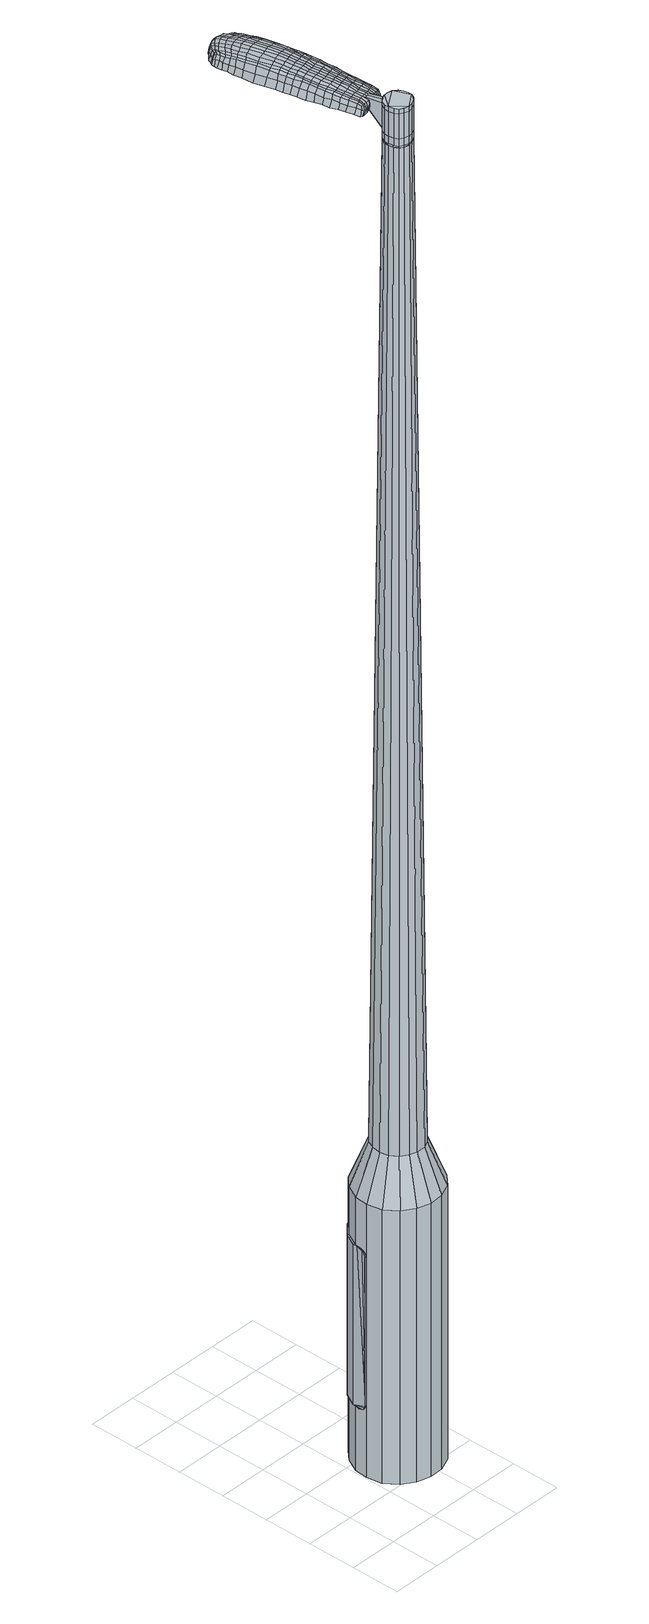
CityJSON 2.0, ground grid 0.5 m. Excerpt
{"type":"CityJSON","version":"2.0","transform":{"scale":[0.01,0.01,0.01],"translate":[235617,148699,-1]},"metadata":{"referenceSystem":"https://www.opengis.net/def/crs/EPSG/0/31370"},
"CityObjects":{
"object1":{"type":"GenericCityObject","attributes":{"cluster":115,"mean_distance_to_centroid":0.303,"new_centroid_x":235617.96,"new_centroid_y":148699.8,"mean_distance_to_camera":6.66,"H1":15.35,"H2":13.42,"Z_final":110.96,"cluster2":-1,"proj_x":235622.96,"proj_y":148698.53,"id_line":62718,"bearing_l":14.15,"distance":5.16,"orientation":"left","G_obj":104.15},"geometry":[{"type":"MultiSurface","lod":"2","boundaries":[[[0,1,2,3]],[[1,4,5,2]],[[4,6,7,5]],[[6,8,9,7]],[[8,10,11,9]],[[10,12,13,11]],[[12,14,15,13]],[[14,16,17,15]],[[16,18,19,17]],[[18,20,21,19]],[[20,22,23,21]],[[22,24,25,23]],[[24,26,27,25]],[[26,28,29,27]],[[28,30,31,29]],[[30,32,33,31]],[[32,34,35,33]],[[34,0,3,35]],[[36,37,38,39]],[[38,40,41,42]],[[41,43,42]],[[42,44,45,46]],[[45,47,46]],[[46,48,49,50]],[[49,51,50]],[[42,46,50,38]],[[50,52,39,38]],[[53,36,39]],[[2,5,7,35]],[[7,9,11,15]],[[11,13,15]],[[15,17,19,23]],[[19,21,23]],[[23,25,27,31]],[[27,29,31]],[[15,23,31,7]],[[31,33,35,7]],[[3,2,35]],[[1,0,54,55]],[[0,34,56,54]],[[34,32,57,56]],[[32,30,58,57]],[[30,28,59,58]],[[28,26,60,59]],[[26,24,61,60]],[[24,22,62,61]],[[22,20,63,62]],[[20,18,64,63]],[[18,16,65,64]],[[16,14,66,65]],[[14,12,67,66]],[[12,10,68,67]],[[10,8,69,68]],[[8,6,70,69]],[[6,4,71,70]],[[4,1,55,71]],[[55,54,72,73]],[[54,56,74,72]],[[56,57,75,74]],[[57,58,76,75]],[[58,59,77,76]],[[59,60,78,77]],[[60,61,79,78]],[[61,62,80,79]],[[62,63,81,80]],[[63,64,82,81]],[[64,65,83,82]],[[65,66,84,83]],[[66,67,85,84]],[[67,68,86,85]],[[68,69,87,86]],[[69,70,88,87]],[[70,71,89,88]],[[71,55,73,89]],[[90,91,92,73]],[[93,94,91,90]],[[95,96,94,93]],[[97,98,96,95]],[[77,99,98,97]],[[100,101,99,77]],[[102,103,101,100]],[[80,104,103,102]],[[105,106,104,80]],[[82,107,106,105]],[[108,109,107,82]],[[110,111,109,108]],[[112,113,111,110]],[[86,114,113,112]],[[87,115,114,86]],[[116,117,115,87]],[[118,119,117,116]],[[73,92,119,118]],[[120,121,122,123]],[[124,120,123,125]],[[126,124,125,127]],[[128,126,127,129]],[[130,128,129,131]],[[132,130,131,133]],[[134,132,133,135]],[[136,134,135,137]],[[138,136,137,139]],[[140,138,139,141]],[[142,140,141,143]],[[144,142,143,145]],[[146,144,145,147]],[[148,146,147,149]],[[150,148,149,151]],[[152,150,151,153]],[[72,90,73]],[[72,74,93,90]],[[74,75,95,93]],[[75,76,97,95]],[[76,77,97]],[[78,100,77]],[[78,79,102,100]],[[79,80,102]],[[81,105,80]],[[81,82,105]],[[83,108,82]],[[83,84,110,108]],[[84,85,112,110]],[[85,86,112]],[[88,116,87]],[[88,89,118,116]],[[89,73,118]],[[154,92,91]],[[155,119,92]],[[155,156,117,119]],[[156,115,117]],[[157,113,114]],[[157,158,111,113]],[[158,159,109,111]],[[159,107,109]],[[160,106,107]],[[160,104,106]],[[161,103,104]],[[161,162,101,103]],[[162,99,101]],[[163,98,99]],[[163,164,96,98]],[[164,165,94,96]],[[165,154,91,94]],[[39,52,152,166]],[[92,154,167,153]],[[53,39,166,121]],[[154,165,122,167]],[[36,53,121,120]],[[165,164,123,122]],[[37,36,120,124]],[[164,163,125,123]],[[38,37,124,126]],[[163,99,127,125]],[[40,38,126,128]],[[99,162,129,127]],[[41,40,128,130]],[[162,161,131,129]],[[43,41,130,132]],[[161,104,133,131]],[[42,43,132,134]],[[104,160,135,133]],[[44,42,134,136]],[[160,107,137,135]],[[45,44,136,138]],[[107,159,139,137]],[[47,45,138,140]],[[159,158,141,139]],[[46,47,140,142]],[[158,157,143,141]],[[48,46,142,144]],[[157,114,145,143]],[[49,48,144,146]],[[114,115,147,145]],[[51,49,146,148]],[[115,156,149,147]],[[50,51,148,150]],[[156,155,151,149]],[[52,50,150,152]],[[155,92,153,151]],[[152,153,168,169]],[[153,167,170,168]],[[167,122,171,170]],[[122,121,172,171]],[[121,166,173,172]],[[166,152,169,173]],[[174,175,176,177]],[[178,174,177,179]],[[174,178,180,181]],[[175,174,181,182]],[[183,184,185,186]],[[187,183,186,188]],[[183,187,189,190]],[[184,183,190,191]],[[192,193,194,195]],[[196,192,195,197]],[[192,196,198,199]],[[193,192,199,200]],[[201,202,203,204]],[[205,201,204,206]],[[201,205,207,208]],[[202,201,208,209]],[[210,211,212,213]],[[214,210,213,215]],[[210,214,216,217]],[[211,210,217,218]],[[219,220,221,222]],[[223,219,222,224]],[[219,223,225,226]],[[220,219,226,227]],[[228,229,230,231]],[[220,228,231,221]],[[228,220,227,232]],[[229,228,232,233]],[[234,235,236,237]],[[229,234,237,230]],[[234,229,233,238]],[[235,234,238,239]],[[240,178,179,241]],[[235,240,241,236]],[[240,235,239,242]],[[178,240,242,180]],[[243,244,245,246]],[[247,243,246,248]],[[243,247,249,250]],[[244,243,250,251]],[[252,253,254,255]],[[244,252,255,245]],[[252,244,251,256]],[[253,252,256,257]],[[258,259,260,261]],[[253,258,261,254]],[[258,253,257,262]],[[259,258,262,263]],[[264,265,266,267]],[[259,264,267,260]],[[264,259,263,268]],[[265,264,268,269]],[[270,175,182,271]],[[265,270,271,266]],[[270,265,269,272]],[[175,270,272,176]],[[273,274,275,276]],[[277,273,276,278]],[[273,277,279,280]],[[274,273,280,281]],[[282,283,284,285]],[[274,282,285,275]],[[282,274,281,286]],[[283,282,286,287]],[[288,289,290,291]],[[283,288,291,284]],[[288,283,287,292]],[[289,288,292,293]],[[294,187,188,295]],[[289,294,295,290]],[[294,289,293,296]],[[187,294,296,189]],[[297,298,299,300]],[[301,297,300,302]],[[297,301,303,304]],[[298,297,304,305]],[[306,307,308,309]],[[298,306,309,299]],[[306,298,305,310]],[[307,306,310,311]],[[312,313,314,315]],[[307,312,315,308]],[[312,307,311,316]],[[313,312,316,317]],[[318,319,320,321]],[[313,318,321,314]],[[318,313,317,322]],[[319,318,322,323]],[[324,184,191,325]],[[319,324,325,320]],[[324,319,323,326]],[[184,324,326,185]],[[327,213,212,328]],[[329,327,328,330]],[[327,329,331,332]],[[213,327,332,215]],[[333,329,330,334]],[[335,333,334,336]],[[333,335,337,338]],[[329,333,338,331]],[[339,335,336,340]],[[341,339,340,342]],[[339,341,343,344]],[[335,339,344,337]],[[345,341,342,346]],[[347,345,346,348]],[[345,347,349,350]],[[341,345,350,343]],[[351,347,348,352]],[[202,351,352,203]],[[351,202,209,353]],[[347,351,353,349]],[[354,355,200,199]],[[356,354,199,198]],[[354,356,357,358]],[[355,354,358,359]],[[360,361,359,358]],[[362,360,358,357]],[[360,362,363,364]],[[361,360,364,365]],[[366,367,365,364]],[[368,366,364,363]],[[366,368,369,370]],[[367,366,370,371]],[[372,373,371,370]],[[374,372,370,369]],[[372,374,207,205]],[[373,372,205,206]],[[375,376,377,378]],[[277,375,378,279]],[[375,277,278,379]],[[376,375,379,380]],[[381,196,197,382]],[[376,381,382,377]],[[381,376,380,383]],[[196,381,383,198]],[[384,385,386,387]],[[223,384,387,225]],[[384,223,224,388]],[[385,384,388,389]],[[390,391,392,393]],[[385,390,393,386]],[[390,385,389,394]],[[391,390,394,395]],[[396,193,200,397]],[[391,396,397,392]],[[396,391,395,398]],[[193,396,398,194]],[[399,400,401,402]],[[181,399,402,182]],[[399,181,180,403]],[[400,399,403,404]],[[405,406,407,408]],[[400,405,408,401]],[[405,400,404,409]],[[406,405,409,410]],[[411,204,203,412]],[[406,411,412,407]],[[411,406,410,413]],[[204,411,413,206]],[[414,415,416,417]],[[186,414,417,188]],[[414,186,185,418]],[[415,414,418,419]],[[420,208,207,421]],[[415,420,421,416]],[[420,415,419,422]],[[208,420,422,209]],[[423,424,425,426]],[[301,423,426,303]],[[423,301,302,427]],[[424,423,427,428]],[[429,214,215,430]],[[424,429,430,425]],[[429,424,428,431]],[[214,429,431,216]],[[432,433,434,435]],[[247,432,435,249]],[[432,247,248,436]],[[433,432,436,437]],[[438,439,440,441]],[[433,438,441,434]],[[438,433,437,442]],[[439,438,442,443]],[[444,211,218,445]],[[439,444,445,440]],[[444,439,443,446]],[[211,444,446,212]],[[447,448,437,436]],[[246,447,436,248]],[[447,246,245,449]],[[448,447,449,450]],[[451,452,443,442]],[[448,451,442,437]],[[451,448,450,453]],[[452,451,453,454]],[[455,328,212,446]],[[452,455,446,443]],[[455,452,454,456]],[[328,455,456,330]],[[457,458,459,460]],[[304,457,460,305]],[[457,304,303,426]],[[458,457,426,425]],[[461,332,331,462]],[[458,461,462,459]],[[461,458,425,430]],[[332,461,430,215]],[[463,464,450,449]],[[255,463,449,245]],[[463,255,254,465]],[[464,463,465,466]],[[467,468,454,453]],[[464,467,453,450]],[[467,464,466,469]],[[468,467,469,470]],[[471,334,330,456]],[[468,471,456,454]],[[471,468,470,472]],[[334,471,472,336]],[[473,474,475,476]],[[310,473,476,311]],[[473,310,305,460]],[[474,473,460,459]],[[477,338,337,478]],[[474,477,478,475]],[[477,474,459,462]],[[338,477,462,331]],[[479,480,466,465]],[[261,479,465,254]],[[479,261,260,481]],[[480,479,481,482]],[[483,484,470,469]],[[480,483,469,466]],[[483,480,482,485]],[[484,483,485,486]],[[487,340,336,472]],[[484,487,472,470]],[[487,484,486,488]],[[340,487,488,342]],[[489,490,491,492]],[[316,489,492,317]],[[489,316,311,476]],[[490,489,476,475]],[[493,344,343,494]],[[490,493,494,491]],[[493,490,475,478]],[[344,493,478,337]],[[495,496,482,481]],[[267,495,481,260]],[[495,267,266,497]],[[496,495,497,498]],[[499,500,486,485]],[[496,499,485,482]],[[499,496,498,501]],[[500,499,501,502]],[[503,346,342,488]],[[500,503,488,486]],[[503,500,502,504]],[[346,503,504,348]],[[505,506,507,508]],[[322,505,508,323]],[[505,322,317,492]],[[506,505,492,491]],[[509,350,349,510]],[[506,509,510,507]],[[509,506,491,494]],[[350,509,494,343]],[[511,512,498,497]],[[271,511,497,266]],[[511,271,182,402]],[[512,511,402,401]],[[513,514,502,501]],[[512,513,501,498]],[[513,512,401,408]],[[514,513,408,407]],[[515,352,348,504]],[[514,515,504,502]],[[515,514,407,412]],[[352,515,412,203]],[[516,517,419,418]],[[326,516,418,185]],[[516,326,323,508]],[[517,516,508,507]],[[518,353,209,422]],[[517,518,422,419]],[[518,517,507,510]],[[353,518,510,349]],[[519,520,380,379]],[[276,519,379,278]],[[519,276,275,521]],[[520,519,521,522]],[[523,356,198,383]],[[520,523,383,380]],[[523,520,522,524]],[[356,523,524,357]],[[525,526,527,528]],[[226,525,528,227]],[[525,226,225,387]],[[526,525,387,386]],[[529,530,531,532]],[[526,529,532,527]],[[529,526,386,393]],[[530,529,393,392]],[[533,355,359,534]],[[530,533,534,531]],[[533,530,392,397]],[[355,533,397,200]],[[535,536,522,521]],[[285,535,521,275]],[[535,285,284,537]],[[536,535,537,538]],[[539,362,357,524]],[[536,539,524,522]],[[539,536,538,540]],[[362,539,540,363]],[[541,542,543,544]],[[232,541,544,233]],[[541,232,227,528]],[[542,541,528,527]],[[545,546,547,548]],[[542,545,548,543]],[[545,542,527,532]],[[546,545,532,531]],[[549,361,365,550]],[[546,549,550,547]],[[549,546,531,534]],[[361,549,534,359]],[[551,552,538,537]],[[291,551,537,284]],[[551,291,290,553]],[[552,551,553,554]],[[555,368,363,540]],[[552,555,540,538]],[[555,552,554,556]],[[368,555,556,369]],[[557,558,559,560]],[[238,557,560,239]],[[557,238,233,544]],[[558,557,544,543]],[[561,562,563,564]],[[558,561,564,559]],[[561,558,543,548]],[[562,561,548,547]],[[565,367,371,566]],[[562,565,566,563]],[[565,562,547,550]],[[367,565,550,365]],[[567,568,554,553]],[[295,567,553,290]],[[567,295,188,417]],[[568,567,417,416]],[[569,374,369,556]],[[568,569,556,554]],[[569,568,416,421]],[[374,569,421,207]],[[570,571,404,403]],[[242,570,403,180]],[[570,242,239,560]],[[571,570,560,559]],[[572,573,410,409]],[[571,572,409,404]],[[572,571,559,564]],[[573,572,564,563]],[[574,373,206,413]],[[573,574,413,410]],[[574,573,563,566]],[[373,574,566,371]],[[575,576,577,578]],[[578,577,579,580]],[[581,579,577,582]],[[582,577,576,583]],[[584,585,586,587]],[[587,586,588,589]],[[590,588,586,591]],[[591,586,585,592]],[[593,594,595,596]],[[596,595,597,598]],[[599,597,595,600]],[[600,595,594,601]],[[602,603,604,605]],[[605,604,606,607]],[[608,606,604,609]],[[609,604,603,610]],[[611,612,613,614]],[[614,613,615,616]],[[617,615,613,618]],[[618,613,612,619]],[[620,621,622,623]],[[623,622,624,625]],[[626,624,622,627]],[[627,622,621,628]],[[629,630,631,632]],[[632,631,621,620]],[[628,621,631,633]],[[633,631,630,634]],[[635,636,637,638]],[[638,637,630,629]],[[634,630,637,639]],[[639,637,636,640]],[[580,579,641,642]],[[642,641,636,635]],[[640,636,641,643]],[[643,641,579,581]],[[644,645,646,647]],[[647,646,648,649]],[[650,648,646,651]],[[651,646,645,652]],[[653,654,655,656]],[[656,655,645,644]],[[652,645,655,657]],[[657,655,654,658]],[[659,660,661,662]],[[662,661,654,653]],[[658,654,661,663]],[[663,661,660,664]],[[665,666,667,668]],[[668,667,660,659]],[[664,660,667,669]],[[669,667,666,670]],[[583,576,671,672]],[[672,671,666,665]],[[670,666,671,673]],[[673,671,576,575]],[[674,675,676,677]],[[677,676,678,679]],[[680,678,676,681]],[[681,676,675,682]],[[683,684,685,686]],[[686,685,675,674]],[[682,675,685,687]],[[687,685,684,688]],[[689,690,691,692]],[[692,691,684,683]],[[688,684,691,693]],[[693,691,690,694]],[[589,588,695,696]],[[696,695,690,689]],[[694,690,695,697]],[[697,695,588,590]],[[698,699,700,701]],[[701,700,702,703]],[[704,702,700,705]],[[705,700,699,706]],[[707,708,709,710]],[[710,709,699,698]],[[706,699,709,711]],[[711,709,708,712]],[[713,714,715,716]],[[716,715,708,707]],[[712,708,715,717]],[[717,715,714,718]],[[719,720,721,722]],[[722,721,714,713]],[[718,714,721,723]],[[723,721,720,724]],[[592,585,725,726]],[[726,725,720,719]],[[724,720,725,727]],[[727,725,585,584]],[[611,614,728,729]],[[729,728,730,731]],[[732,730,728,733]],[[733,728,614,616]],[[731,730,734,735]],[[735,734,736,737]],[[738,736,734,739]],[[739,734,730,732]],[[737,736,740,741]],[[741,740,742,743]],[[744,742,740,745]],[[745,740,736,738]],[[743,742,746,747]],[[747,746,748,749]],[[750,748,746,751]],[[751,746,742,744]],[[749,748,752,753]],[[753,752,603,602]],[[610,603,752,754]],[[754,752,748,750]],[[601,755,756,600]],[[600,756,757,599]],[[758,757,756,759]],[[759,756,755,760]],[[760,761,762,759]],[[759,762,763,758]],[[764,763,762,765]],[[765,762,761,766]],[[766,767,768,765]],[[765,768,769,764]],[[770,769,768,771]],[[771,768,767,772]],[[772,773,774,771]],[[771,774,775,770]],[[608,775,774,606]],[[606,774,773,607]],[[776,777,778,779]],[[779,778,678,680]],[[679,678,778,780]],[[780,778,777,781]],[[598,597,782,783]],[[783,782,777,776]],[[781,777,782,784]],[[784,782,597,599]],[[785,786,787,788]],[[788,787,624,626]],[[625,624,787,789]],[[789,787,786,790]],[[791,792,793,794]],[[794,793,786,785]],[[790,786,793,795]],[[795,793,792,796]],[[601,594,797,798]],[[798,797,792,791]],[[796,792,797,799]],[[799,797,594,593]],[[800,801,802,803]],[[803,802,582,583]],[[581,582,802,804]],[[804,802,801,805]],[[806,807,808,809]],[[809,808,801,800]],[[805,801,808,810]],[[810,808,807,811]],[[602,605,812,813]],[[813,812,807,806]],[[811,807,812,814]],[[814,812,605,607]],[[815,816,817,818]],[[818,817,587,589]],[[584,587,817,819]],[[819,817,816,820]],[[608,609,821,822]],[[822,821,816,815]],[[820,816,821,823]],[[823,821,609,610]],[[824,825,826,827]],[[827,826,702,704]],[[702,826,703]],[[703,826,825,828]],[[616,615,829,830]],[[830,829,825,824]],[[828,825,829,831]],[[831,829,615,617]],[[832,833,834,835]],[[835,834,648,650]],[[649,648,834,836]],[[836,834,833,837]],[[838,839,840,841]],[[841,840,833,832]],[[837,833,840,842]],[[842,840,839,843]],[[619,612,844,845]],[[845,844,839,838]],[[843,839,844,846]],[[846,844,612,611]],[[837,847,848,836]],[[836,848,647,649]],[[644,647,848,849]],[[848,847,849]],[[843,850,851,842]],[[842,851,847,837]],[[849,847,851,852]],[[852,851,850,853]],[[611,729,854,846]],[[846,854,850,843]],[[853,850,854,855]],[[855,854,729,731]],[[856,857,858,859]],[[859,858,705,706]],[[704,705,858,827]],[[827,858,857,824]],[[732,733,860,861]],[[861,860,857,856]],[[824,857,860,830]],[[830,860,733,616]],[[862,863,849]],[[849,863,656,644]],[[653,656,863,864]],[[864,863,862,865]],[[853,866,867,852]],[[852,867,862,849]],[[865,862,867,868]],[[868,867,866,869]],[[731,735,870,855]],[[855,870,866,853]],[[869,866,870,871]],[[871,870,735,737]],[[872,873,874,875]],[[875,874,711,712]],[[706,711,874,859]],[[859,874,873,856]],[[738,739,876,877]],[[877,876,873,872]],[[856,873,876,861]],[[861,876,739,732]],[[865,878,879,864]],[[864,879,662,653]],[[659,662,879,880]],[[880,879,878,881]],[[869,882,883,868]],[[868,883,878,865]],[[881,878,883,884]],[[884,883,882,885]],[[737,741,886,871]],[[871,886,882,869]],[[885,882,886,887]],[[887,886,741,743]],[[888,889,890,891]],[[891,890,717,718]],[[712,717,890,875]],[[875,890,889,872]],[[744,745,892,893]],[[893,892,889,888]],[[872,889,892,877]],[[877,892,745,738]],[[881,894,895,880]],[[880,895,668,659]],[[665,668,895,896]],[[896,895,894,897]],[[885,898,899,884]],[[884,899,894,881]],[[897,894,899,900]],[[900,899,898,901]],[[743,747,902,887]],[[887,902,898,885]],[[901,898,902,903]],[[903,902,747,749]],[[904,905,906,907]],[[907,906,723,724]],[[718,723,906,891]],[[891,906,905,888]],[[750,751,908,909]],[[909,908,905,904]],[[888,905,908,893]],[[893,908,751,744]],[[897,910,911,896]],[[896,911,672,665]],[[583,672,911,803]],[[803,911,910,800]],[[901,912,913,900]],[[900,913,910,897]],[[800,910,913,809]],[[809,913,912,806]],[[749,753,914,903]],[[903,914,912,901]],[[806,912,914,813]],[[813,914,753,602]],[[820,915,916,819]],[[819,916,727,584]],[[724,727,916,907]],[[907,916,915,904]],[[610,754,917,823]],[[823,917,915,820]],[[904,915,917,909]],[[909,917,754,750]],[[781,918,919,780]],[[780,919,677,679]],[[674,677,919,920]],[[920,919,918,921]],[[599,757,922,784]],[[784,922,918,781]],[[921,918,922,923]],[[923,922,757,758]],[[924,925,926,927]],[[927,926,627,628]],[[626,627,926,788]],[[788,926,925,785]],[[928,929,930,931]],[[931,930,925,924]],[[785,925,930,794]],[[794,930,929,791]],[[760,755,932,933]],[[933,932,929,928]],[[791,929,932,798]],[[798,932,755,601]],[[921,934,935,920]],[[920,935,686,674]],[[683,686,935,936]],[[936,935,934,937]],[[758,763,938,923]],[[923,938,934,921]],[[937,934,938,939]],[[939,938,763,764]],[[940,941,942,943]],[[943,942,633,634]],[[628,633,942,927]],[[927,942,941,924]],[[944,945,946,947]],[[947,946,941,940]],[[924,941,946,931]],[[931,946,945,928]],[[766,761,948,949]],[[949,948,945,944]],[[928,945,948,933]],[[933,948,761,760]],[[937,950,951,936]],[[936,951,692,683]],[[689,692,951,952]],[[952,951,950,953]],[[764,769,954,939]],[[939,954,950,937]],[[953,950,954,955]],[[955,954,769,770]],[[956,957,958,959]],[[959,958,639,640]],[[634,639,958,943]],[[943,958,957,940]],[[960,961,962,963]],[[963,962,957,956]],[[940,957,962,947]],[[947,962,961,944]],[[772,767,964,965]],[[965,964,961,960]],[[944,961,964,949]],[[949,964,767,766]],[[953,966,967,952]],[[952,967,696,689]],[[589,696,967,818]],[[818,967,966,815]],[[770,775,968,955]],[[955,968,966,953]],[[815,966,968,822]],[[822,968,775,608]],[[805,969,970,804]],[[804,970,643,581]],[[640,643,970,959]],[[959,970,969,956]],[[811,971,972,810]],[[810,972,969,805]],[[956,969,972,963]],[[963,972,971,960]],[[607,773,973,814]],[[814,973,971,811]],[[960,971,973,965]],[[965,973,773,772]],[[575,578,177,176]],[[578,580,179,177]],[[590,591,190,189]],[[591,592,191,190]],[[593,596,195,194]],[[596,598,197,195]],[[617,618,217,216]],[[618,619,218,217]],[[620,623,222,221]],[[623,625,224,222]],[[629,632,231,230]],[[632,620,221,231]],[[635,638,237,236]],[[638,629,230,237]],[[580,642,241,179]],[[642,635,236,241]],[[650,651,250,249]],[[651,652,251,250]],[[652,657,256,251]],[[657,658,257,256]],[[658,663,262,257]],[[663,664,263,262]],[[664,669,268,263]],[[669,670,269,268]],[[670,673,272,269]],[[673,575,176,272]],[[680,681,280,279]],[[681,682,281,280]],[[682,687,286,281]],[[687,688,287,286]],[[688,693,292,287]],[[693,694,293,292]],[[694,697,296,293]],[[697,590,189,296]],[[698,701,300,299]],[[701,703,302,300]],[[707,710,309,308]],[[710,698,299,309]],[[713,716,315,314]],[[716,707,308,315]],[[719,722,321,320]],[[722,713,314,321]],[[592,726,325,191]],[[726,719,320,325]],[[776,779,378,377]],[[779,680,279,378]],[[598,783,382,197]],[[783,776,377,382]],[[625,789,388,224]],[[789,790,389,388]],[[790,795,394,389]],[[795,796,395,394]],[[796,799,398,395]],[[799,593,194,398]],[[703,427,302]],[[703,828,428,427]],[[828,831,431,428]],[[831,617,216,431]],[[832,835,435,434]],[[835,650,249,435]],[[838,841,441,440]],[[841,832,434,441]],[[619,845,445,218]],[[845,838,440,445]],[[974,975,976,977]],[[978,979,977,976]],[[980,981,982,983]],[[984,985,986,987]],[[975,988,989,976]],[[990,978,976,989]],[[991,980,983,992]],[[993,994,985,984]],[[988,995,996,989]],[[996,997,990,989]],[[998,991,992,999]],[[1000,994,993,1001]],[[995,1002,1003,996]],[[1003,1004,997,996]],[[1005,998,999,1006]],[[1007,1000,1001,1008]],[[1009,1010,1011,1012]],[[1013,1014,1010,1009]],[[1013,1015,1016,1014]],[[1015,1017,1018,1016]],[[1019,1020,1021,1022]],[[1023,1024,1020,1019]],[[1025,1026,1024,1023]],[[1027,1028,1026,1025]],[[1022,1011,1010,1019]],[[1019,1010,1014,1023]],[[1014,1016,1025,1023]],[[1016,1018,1027,1025]],[[983,982,979,978]],[[992,983,978,990]],[[997,999,992,990]],[[1004,1006,999,997]],[[984,987,981,980]],[[993,984,980,991]],[[1001,993,991,998]],[[1008,1001,998,1005]],[[985,1009,1012,986]],[[994,1013,1009,985]],[[1015,1013,994,1000]],[[1017,1015,1000,1007]],[[1029,1030,1031,1032]],[[1031,1033,1034,1035]],[[1031,1035,1036,1037]],[[1031,1037,1032]],[[1038,1029,1032,1039]],[[1040,1039,1032,1041]],[[1042,1041,1032]],[[1043,1031,1030,1044]],[[1045,1043,1044,1046]],[[1047,1045,1046,1048]],[[1049,1047,1048,1050]],[[1051,1049,1050,1052]],[[1052,1053,1054,1055]],[[1052,1055,1056,1057]],[[1052,1057,1058,1059]],[[1058,1060,1061,1062]],[[1058,1062,1063,1064]],[[1058,1064,1059]],[[1052,1059,1051]],[[1065,1066,1030,1029]],[[1067,1068,1033,1031]],[[1069,1070,1042,1032]],[[1066,1071,1044,1030]],[[1072,1067,1031,1043]],[[1071,1073,1046,1044]],[[1074,1072,1043,1045]],[[1073,1075,1048,1046]],[[1076,1074,1045,1047]],[[1075,1077,1050,1048]],[[1078,1076,1047,1049]],[[1077,1079,1052,1050]],[[1080,1078,1049,1051]],[[1079,1081,1053,1052]],[[1082,1083,1060,1058]],[[1084,1080,1051,1059]],[[1054,1053,1081,1085]],[[1055,1054,1085,1086]],[[1056,1055,1086,1087]],[[1057,1056,1087,1088]],[[1058,1057,1088,1082]],[[1089,1065,1029,1038]],[[1090,1089,1038,1039]],[[1091,1090,1039,1040]],[[1092,1091,1040,1041]],[[1070,1092,1041,1042]],[[1034,1033,1068,1093]],[[1061,1060,1083,1094]],[[1035,1034,1093,1095]],[[1036,1035,1095,1096]],[[1037,1036,1096,1097]],[[1032,1037,1097,1069]],[[1062,1061,1094,1098]],[[1063,1062,1098,1099]],[[1064,1063,1099,1100]],[[1059,1064,1100,1084]]]}]}
},
"vertices":[
[84,122,384],[98,123,384],[98,123,96],[84,122,96],[112,119,384],[112,119,96],[124,110,384],[124,110,96],[133,98,384],[133,98,96],[136,84,384],[136,84,96],[135,69,384],[135,69,96],[128,56,384],[128,56,96],[118,46,384],[118,46,96],[104,40,384],[104,40,96],[90,39,384],[90,39,96],[76,43,384],[76,43,96],[64,51,384],[64,51,96],[55,63,384],[55,63,96],[52,78,384],[52,78,96],[53,92,384],[53,92,96],[60,106,384],[60,106,96],[70,116,384],[70,116,96],[83,89,1524],[81,84,1524],[81,80,1524],[91,94,1524],[82,75,1524],[84,71,1524],[93,67,1524],[88,69,1524],[97,68,1524],[102,70,1524],[107,77,1524],[105,73,1524],[107,82,1524],[106,86,1524],[100,93,1524],[104,90,1524],[95,94,1524],[86,92,1524],[88,105,429],[97,106,429],[80,102,429],[74,96,429],[70,88,429],[69,79,429],[71,71,429],[76,63,429],[83,58,429],[91,56,429],[100,56,429],[108,60,429],[114,66,429],[118,74,429],[119,83,429],[117,91,429],[112,98,429],[105,103,429],[91,94,1483],[95,94,1483],[86,92,1483],[83,89,1483],[81,84,1483],[81,80,1483],[82,75,1483],[84,71,1483],[88,69,1483],[93,67,1483],[97,68,1483],[102,70,1483],[105,73,1483],[107,77,1483],[107,82,1483],[106,86,1483],[104,90,1483],[100,93,1483],[91,93,1483],[91,93,1485],[95,94,1485],[87,91,1483],[87,91,1485],[84,88,1483],[84,88,1485],[82,84,1483],[82,84,1485],[81,80,1485],[82,76,1483],[82,76,1485],[85,72,1483],[85,72,1485],[88,69,1485],[93,68,1483],[93,68,1485],[97,68,1485],[101,70,1483],[101,70,1485],[104,73,1483],[104,73,1485],[106,77,1483],[106,77,1485],[107,82,1485],[106,86,1485],[103,90,1483],[103,90,1485],[100,92,1483],[100,92,1485],[83,89,1519],[86,92,1519],[86,92,1493],[83,89,1493],[81,84,1519],[81,84,1493],[81,80,1519],[81,80,1493],[82,75,1519],[82,75,1493],[84,71,1519],[84,71,1493],[88,69,1519],[88,69,1493],[93,67,1519],[93,67,1493],[97,68,1519],[97,68,1493],[102,70,1519],[102,70,1493],[105,73,1519],[105,73,1493],[107,77,1519],[107,77,1493],[107,82,1519],[107,82,1493],[106,86,1519],[106,86,1493],[104,90,1519],[104,90,1493],[100,93,1519],[100,93,1493],[95,94,1519],[95,94,1493],[91,94,1485],[100,93,1485],[104,90,1485],[107,77,1485],[105,73,1485],[102,70,1485],[93,67,1485],[84,71,1485],[82,75,1485],[81,84,1485],[83,89,1485],[86,92,1485],[91,94,1519],[91,94,1493],[89,113,1513],[89,113,1518],[86,112,1513],[83,111,1513],[83,111,1518],[86,112,1518],[87,189,1519],[88,182,1518],[90,183,1509],[88,190,1510],[85,197,1519],[86,199,1510],[84,196,1526],[86,187,1525],[87,180,1525],[50,179,1519],[52,173,1518],[53,172,1525],[51,179,1525],[47,188,1519],[49,187,1526],[45,189,1510],[48,180,1510],[50,173,1509],[49,255,1519],[52,256,1519],[52,257,1513],[48,256,1513],[45,253,1519],[45,254,1513],[45,251,1524],[49,253,1524],[53,254,1524],[67,183,1530],[69,176,1529],[72,177,1529],[70,184,1530],[65,192,1531],[68,193,1531],[61,191,1530],[63,182,1530],[65,175,1529],[87,105,1512],[89,105,1512],[89,107,1517],[87,106,1517],[84,104,1512],[84,105,1517],[83,105,1506],[86,106,1506],[89,106,1506],[71,246,1519],[72,243,1519],[74,244,1512],[72,247,1512],[70,248,1518],[71,249,1512],[69,247,1522],[70,245,1523],[71,242,1524],[74,238,1519],[76,233,1519],[77,234,1512],[75,239,1512],[73,237,1524],[75,232,1525],[78,227,1519],[80,219,1519],[81,221,1511],[79,229,1511],[76,226,1526],[79,218,1526],[82,208,1519],[84,210,1510],[81,207,1526],[101,116,1513],[100,123,1513],[99,122,1518],[100,115,1517],[102,110,1512],[101,111,1516],[102,112,1506],[102,117,1507],[100,125,1507],[98,131,1514],[97,138,1515],[96,137,1520],[97,130,1519],[99,132,1507],[98,140,1507],[95,146,1515],[94,153,1516],[93,152,1522],[94,144,1521],[96,147,1508],[95,154,1508],[93,160,1517],[91,167,1517],[90,166,1524],[91,159,1523],[94,162,1508],[92,169,1509],[90,175,1518],[89,173,1524],[91,176,1509],[36,238,1519],[37,234,1519],[38,234,1524],[38,238,1523],[36,240,1518],[37,240,1522],[35,241,1512],[35,238,1512],[35,235,1512],[37,230,1519],[38,224,1519],[40,224,1525],[39,229,1524],[36,230,1512],[37,225,1512],[40,218,1519],[41,210,1519],[43,210,1526],[41,218,1526],[38,219,1511],[40,211,1511],[44,199,1519],[46,199,1526],[42,200,1510],[72,109,1513],[69,116,1513],[68,117,1507],[70,109,1507],[74,104,1512],[72,104,1506],[74,105,1516],[73,108,1517],[71,116,1518],[67,123,1514],[65,130,1515],[63,131,1507],[66,124,1507],[68,123,1519],[66,130,1520],[62,137,1515],[60,145,1516],[59,145,1508],[61,138,1508],[64,137,1521],[62,144,1522],[58,152,1517],[56,159,1517],[54,160,1509],[56,152,1508],[60,151,1523],[58,158,1524],[54,166,1518],[52,167,1509],[55,165,1524],[85,111,1519],[88,112,1519],[83,118,1520],[86,119,1520],[81,118,1520],[82,111,1519],[82,126,1522],[84,126,1522],[80,133,1523],[82,134,1523],[77,132,1523],[79,125,1521],[78,140,1524],[81,141,1524],[76,147,1525],[79,148,1525],[73,146,1525],[75,139,1524],[74,154,1526],[77,155,1526],[72,162,1527],[75,162,1527],[69,161,1527],[71,154,1526],[71,169,1528],[74,169,1528],[67,168,1528],[50,250,1527],[53,251,1527],[46,248,1526],[47,244,1527],[51,246,1528],[54,247,1528],[52,240,1529],[56,241,1529],[49,238,1528],[50,231,1530],[54,233,1530],[58,234,1530],[56,226,1531],[60,226,1531],[52,224,1530],[54,215,1531],[58,217,1531],[62,218,1531],[61,204,1531],[65,205,1531],[58,203,1531],[37,242,1518],[38,245,1519],[37,246,1513],[36,243,1513],[38,241,1523],[39,244,1523],[41,249,1519],[41,250,1513],[42,248,1524],[69,250,1518],[66,251,1518],[66,250,1523],[68,248,1523],[69,251,1513],[67,252,1513],[63,253,1519],[60,255,1519],[60,253,1524],[63,252,1523],[64,254,1513],[60,256,1513],[56,256,1519],[56,254,1524],[56,257,1513],[84,187,1528],[82,186,1528],[84,179,1528],[86,180,1527],[82,195,1528],[81,195,1529],[80,186,1529],[77,185,1530],[78,178,1529],[81,179,1528],[78,195,1529],[75,194,1530],[73,185,1530],[75,177,1529],[71,193,1531],[53,179,1528],[55,180,1529],[53,188,1529],[50,187,1528],[55,172,1527],[57,173,1528],[59,181,1529],[57,189,1530],[61,174,1528],[75,102,1512],[77,102,1512],[77,104,1517],[75,103,1517],[74,103,1506],[76,103,1506],[80,103,1512],[80,104,1517],[80,104,1506],[101,108,1512],[99,108,1512],[100,109,1506],[102,109,1506],[100,109,1517],[99,109,1517],[97,107,1512],[95,107,1512],[95,108,1506],[98,108,1506],[96,108,1517],[94,108,1517],[92,106,1512],[92,107,1506],[92,107,1517],[99,115,1519],[97,114,1519],[97,122,1520],[96,122,1520],[95,114,1519],[93,113,1519],[94,121,1520],[91,120,1520],[90,112,1519],[88,120,1520],[74,108,1519],[76,109,1519],[74,116,1520],[72,116,1520],[79,110,1519],[77,117,1520],[96,129,1521],[94,129,1521],[94,137,1522],[93,136,1522],[92,128,1521],[89,128,1521],[90,136,1522],[88,135,1523],[87,127,1522],[85,134,1523],[70,123,1521],[72,123,1521],[70,130,1522],[68,130,1522],[75,124,1521],[73,131,1522],[93,144,1523],[91,143,1523],[92,151,1524],[90,151,1524],[89,143,1523],[86,142,1524],[87,150,1525],[84,149,1525],[83,141,1524],[82,149,1525],[65,137,1523],[68,138,1523],[65,145,1524],[63,144,1524],[71,138,1524],[69,146,1525],[90,158,1525],[88,158,1525],[89,165,1526],[87,165,1526],[86,157,1526],[83,157,1526],[84,164,1527],[81,164,1527],[80,156,1526],[78,163,1527],[61,151,1525],[63,152,1525],[61,159,1526],[59,158,1526],[67,153,1526],[65,160,1527],[87,173,1527],[85,172,1527],[83,172,1527],[80,171,1528],[77,170,1528],[57,165,1527],[59,166,1527],[63,167,1528],[38,239,1525],[40,242,1525],[39,236,1526],[40,238,1526],[43,245,1526],[43,241,1527],[69,246,1525],[67,248,1525],[68,244,1526],[70,243,1525],[64,249,1525],[61,251,1526],[62,247,1527],[65,245,1526],[57,251,1526],[58,247,1527],[40,230,1526],[42,232,1527],[41,224,1527],[43,226,1528],[45,235,1528],[46,229,1529],[72,238,1526],[70,239,1527],[71,233,1528],[73,232,1527],[67,240,1527],[63,241,1528],[65,234,1529],[69,234,1528],[60,241,1528],[62,234,1530],[42,218,1528],[44,220,1529],[44,210,1528],[46,212,1529],[48,222,1529],[50,214,1530],[75,226,1528],[73,227,1528],[75,218,1529],[77,218,1528],[70,227,1529],[67,227,1530],[69,219,1530],[72,219,1530],[63,227,1530],[65,218,1531],[47,199,1529],[49,200,1529],[53,202,1530],[80,207,1528],[78,207,1529],[75,207,1530],[72,206,1530],[68,206,1531],[88,183,1509],[86,181,1518],[85,188,1518],[86,190,1509],[83,197,1519],[84,198,1510],[82,195,1525],[84,187,1525],[85,180,1525],[55,173,1525],[54,173,1518],[51,180,1518],[53,179,1525],[49,188,1519],[51,188,1525],[47,189,1510],[50,181,1509],[52,174,1509],[52,254,1513],[53,253,1519],[49,253,1519],[49,254,1513],[46,251,1519],[46,252,1513],[47,250,1524],[50,251,1524],[53,252,1524],[72,177,1528],[69,176,1528],[67,183,1529],[70,184,1529],[65,192,1529],[68,193,1529],[61,191,1529],[63,182,1529],[65,175,1528],[89,108,1516],[89,108,1512],[86,107,1512],[86,108,1516],[83,106,1512],[83,107,1516],[83,107,1506],[86,108,1506],[89,108,1506],[72,243,1512],[71,242,1519],[69,245,1518],[71,246,1512],[69,247,1518],[70,248,1512],[68,246,1522],[68,244,1523],[70,241,1523],[75,234,1512],[74,232,1519],[72,237,1519],[73,239,1512],[71,237,1524],[73,231,1525],[79,221,1511],[78,219,1519],[76,226,1519],[77,228,1511],[75,225,1525],[77,218,1526],[81,208,1519],[82,210,1510],[79,207,1526],[97,122,1518],[98,123,1513],[99,116,1513],[98,115,1517],[100,111,1512],[99,111,1515],[100,112,1506],[100,117,1506],[98,124,1507],[94,137,1520],[95,138,1514],[96,131,1514],[95,130,1519],[97,132,1507],[96,139,1507],[91,152,1522],[92,153,1516],[93,145,1515],[92,144,1521],[95,147,1508],[93,154,1508],[88,166,1523],[89,167,1517],[91,160,1516],[90,159,1522],[92,161,1508],[90,169,1508],[88,174,1517],[87,173,1524],[89,176,1509],[40,234,1523],[39,235,1519],[38,238,1518],[40,238,1523],[38,240,1518],[39,239,1522],[37,240,1512],[37,238,1512],[37,235,1512],[42,224,1525],[40,224,1519],[39,230,1519],[41,230,1524],[38,231,1512],[39,225,1512],[45,210,1526],[43,211,1519],[42,218,1519],[43,218,1525],[40,219,1511],[42,212,1511],[46,200,1519],[48,199,1526],[44,201,1510],[70,117,1507],[71,117,1513],[73,110,1513],[72,110,1506],[75,105,1512],[74,105,1506],[76,106,1515],[74,109,1517],[72,116,1518],[65,132,1507],[67,131,1514],[69,124,1514],[67,125,1507],[70,123,1519],[68,131,1520],[60,146,1508],[62,145,1516],[64,138,1515],[63,139,1508],[66,138,1521],[64,145,1522],[56,160,1508],[58,159,1517],[60,152,1516],[58,153,1508],[61,152,1522],[59,159,1523],[56,166,1517],[54,167,1509],[57,166,1524],[85,112,1518],[87,113,1518],[83,119,1519],[86,120,1519],[80,118,1519],[82,111,1518],[81,126,1520],[84,127,1520],[80,133,1521],[82,134,1521],[77,133,1521],[79,126,1520],[78,141,1523],[80,141,1523],[76,148,1524],[79,149,1524],[73,147,1524],[75,140,1523],[74,155,1525],[77,156,1525],[72,162,1526],[75,163,1526],[69,161,1526],[71,154,1525],[70,169,1527],[73,170,1527],[67,168,1527],[54,250,1526],[50,249,1526],[47,247,1525],[48,244,1526],[51,245,1526],[55,246,1526],[56,240,1528],[53,239,1528],[49,238,1527],[51,231,1528],[54,232,1529],[58,233,1529],[60,226,1530],[56,225,1530],[53,224,1529],[55,215,1530],[58,217,1530],[62,217,1530],[65,205,1530],[61,204,1530],[58,203,1530],[39,244,1513],[40,244,1518],[39,242,1518],[37,242,1512],[40,241,1523],[41,243,1523],[43,248,1519],[42,248,1513],[43,246,1523],[65,248,1523],[65,250,1518],[67,248,1518],[67,247,1523],[68,249,1512],[66,251,1512],[59,251,1523],[59,253,1519],[63,251,1519],[62,250,1523],[63,252,1513],[59,254,1513],[56,254,1519],[56,252,1524],[56,254,1513],[83,180,1527],[82,186,1527],[83,187,1527],[84,180,1526],[81,195,1527],[80,195,1528],[78,178,1528],[76,185,1528],[79,186,1528],[81,179,1527],[77,195,1528],[74,194,1529],[73,185,1529],[75,178,1528],[71,194,1529],[53,188,1528],[56,180,1527],[54,180,1527],[52,188,1527],[56,173,1526],[58,173,1527],[59,181,1528],[57,190,1528],[61,174,1527],[77,106,1516],[77,105,1512],[75,104,1512],[76,105,1516],[76,105,1506],[80,105,1512],[80,106,1516],[79,106,1506],[99,111,1506],[99,110,1512],[100,110,1512],[100,111,1506],[99,111,1516],[98,111,1516],[94,110,1506],[94,109,1512],[97,110,1512],[97,111,1506],[96,110,1516],[93,110,1516],[91,108,1512],[91,109,1506],[91,109,1516],[97,115,1518],[98,115,1518],[96,122,1519],[92,114,1518],[95,115,1518],[93,121,1519],[91,121,1519],[90,113,1518],[88,120,1519],[74,117,1519],[76,110,1518],[75,110,1518],[73,116,1519],[79,111,1518],[77,117,1519],[94,129,1520],[95,129,1520],[93,137,1521],[92,137,1521],[89,128,1520],[92,129,1520],[90,136,1521],[87,135,1521],[87,127,1520],[85,135,1521],[70,131,1521],[72,124,1520],[71,124,1520],[69,131,1521],[75,125,1520],[73,132,1521],[91,144,1522],[92,144,1522],[90,151,1523],[89,151,1523],[86,143,1522],[88,143,1522],[87,151,1523],[84,150,1524],[83,142,1523],[81,149,1524],[66,145,1523],[68,138,1522],[66,138,1522],[64,145,1523],[71,139,1522],[69,146,1523],[88,158,1524],[89,158,1524],[87,166,1525],[86,165,1525],[82,157,1525],[85,158,1524],[84,165,1525],[81,164,1526],[80,156,1525],[78,164,1526],[62,159,1525],[64,152,1524],[62,152,1524],[60,159,1525],[67,153,1524],[65,160,1525],[85,173,1526],[86,173,1526],[79,171,1527],[82,172,1526],[76,171,1527],[60,166,1526],[58,166,1526],[63,167,1526],[41,241,1524],[40,239,1524],[41,235,1525],[42,237,1525],[44,244,1525],[44,241,1525],[67,243,1525],[66,246,1524],[67,245,1524],[69,242,1525],[61,246,1526],[60,249,1525],[63,248,1524],[64,245,1525],[57,250,1525],[58,246,1526],[43,232,1526],[41,230,1526],[43,224,1526],[44,226,1527],[46,235,1526],[47,228,1527],[71,232,1527],[69,238,1526],[70,237,1526],[72,231,1526],[65,233,1528],[63,240,1527],[66,239,1526],[68,233,1527],[59,240,1527],[61,233,1528],[45,220,1527],[44,218,1527],[46,211,1527],[47,212,1528],[49,222,1528],[51,214,1529],[74,218,1528],[72,226,1527],[74,225,1527],[76,218,1527],[68,218,1529],[66,227,1529],[70,227,1528],[72,218,1528],[63,227,1529],[65,218,1530],[50,200,1528],[49,199,1528],[54,202,1529],[77,207,1528],[78,206,1528],[71,206,1529],[74,207,1529],[68,206,1530],[101,111,1508],[94,110,1508],[87,142,1509],[95,144,1509],[83,163,1510],[91,165,1510],[74,201,1512],[83,204,1512],[87,186,1511],[78,184,1511],[69,219,1513],[65,232,1514],[74,234,1514],[78,221,1513],[87,108,1508],[80,140,1509],[74,161,1510],[65,199,1512],[69,181,1511],[60,216,1513],[57,229,1514],[81,106,1508],[72,138,1509],[66,158,1510],[56,197,1512],[60,179,1511],[48,227,1514],[51,214,1513],[74,105,1508],[64,136,1509],[58,156,1510],[47,194,1512],[51,177,1511],[40,225,1514],[42,212,1513],[62,245,1514],[59,249,1514],[66,251,1514],[70,247,1514],[54,243,1514],[52,247,1514],[45,240,1514],[46,245,1514],[37,238,1514],[39,244,1514],[56,253,1515],[52,255,1515],[53,255,1515],[60,254,1515],[51,252,1515],[51,255,1515],[47,251,1515],[49,254,1515],[43,250,1515],[48,254,1515],[52,90,334],[52,94,334],[52,94,165],[51,79,171],[52,90,165],[51,86,165],[51,83,166],[51,81,167],[51,80,169],[51,86,334],[51,83,333],[51,81,332],[51,80,331],[51,79,328],[59,107,165],[59,107,334],[70,117,165],[70,117,334],[83,123,165],[83,123,334],[98,124,165],[98,124,334],[113,121,165],[113,121,334],[116,118,334],[119,116,334],[122,114,333],[124,113,332],[125,112,331],[125,112,328],[116,118,165],[125,112,171],[125,112,169],[124,113,167],[122,114,166],[119,116,165],[55,89,334],[55,93,334],[55,93,165],[55,89,165],[53,79,171],[53,79,328],[61,105,334],[61,105,165],[71,115,334],[71,115,165],[84,120,334],[84,120,165],[98,122,334],[98,122,165],[112,118,334],[112,118,165],[115,116,334],[123,110,328],[123,110,171],[115,116,165],[118,114,334],[120,112,333],[122,111,332],[123,110,331],[54,86,334],[54,83,333],[54,81,332],[54,80,331],[54,86,165],[123,110,169],[54,83,166],[54,81,167],[54,80,169],[122,111,167],[120,112,166],[118,114,165]
]}
